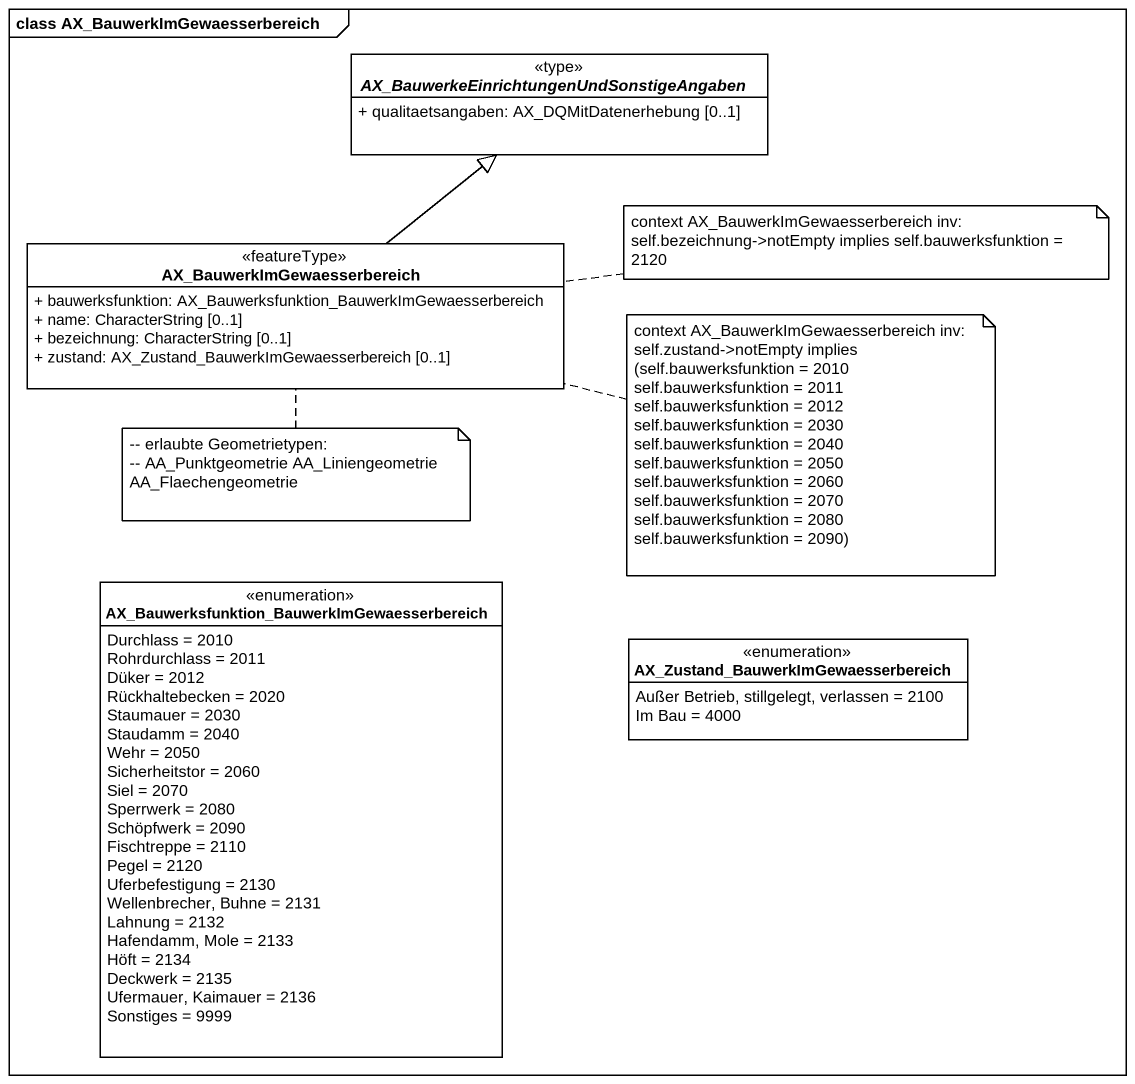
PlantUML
@startuml
mainframe class AX_BauwerkImGewaesserbereich
hide circle
hide empty members
skinparam classAttributeIconSize 0
abstract class "AX_BauwerkeEinrichtungenUndSonstigeAngaben" as AX_BauwerkeEinrichtungenUndS <<type>> {
  + qualitaetsangaben: AX_DQMitDatenerhebung [0..1]
}
class AX_BauwerkImGewaesserbereich <<featureType>> {
  + bauwerksfunktion: AX_Bauwerksfunktion_BauwerkImGewaesserbereich
  + name: CharacterString [0..1]
  + bezeichnung: CharacterString [0..1]
  + zustand: AX_Zustand_BauwerkImGewaesserbereich [0..1]
}
enum "AX_Bauwerksfunktion_BauwerkImGewaesserbereich" as AX_Bauwerksfunktion {
  Durchlass = 2010
  Rohrdurchlass = 2011
  Düker = 2012
  Rückhaltebecken = 2020
  Staumauer = 2030
  Staudamm = 2040
  Wehr = 2050
  Sicherheitstor = 2060
  Siel = 2070
  Sperrwerk = 2080
  Schöpfwerk = 2090
  Fischtreppe = 2110
  Pegel = 2120
  Uferbefestigung = 2130
  Wellenbrecher, Buhne = 2131
  Lahnung = 2132
  Hafendamm, Mole = 2133
  Höft = 2134
  Deckwerk = 2135
  Ufermauer, Kaimauer = 2136
  Sonstiges = 9999
}
enum "AX_Zustand_BauwerkImGewaesserbereich" as AX_Zustand {
  Außer Betrieb, stillgelegt, verlassen = 2100
  Im Bau = 4000
}
AX_BauwerkImGewaesserbereich -up-|> AX_BauwerkeEinrichtungenUndS
note right of AX_BauwerkImGewaesserbereich
  context AX_BauwerkImGewaesserbereich inv:
  self.bezeichnung->notEmpty implies self.bauwerksfunktion = 2120
end note
note right of AX_BauwerkImGewaesserbereich
  context AX_BauwerkImGewaesserbereich inv:
  self.zustand->notEmpty implies
  (self.bauwerksfunktion = 2010
  self.bauwerksfunktion = 2011
  self.bauwerksfunktion = 2012
  self.bauwerksfunktion = 2030
  self.bauwerksfunktion = 2040
  self.bauwerksfunktion = 2050
  self.bauwerksfunktion = 2060
  self.bauwerksfunktion = 2070
  self.bauwerksfunktion = 2080
  self.bauwerksfunktion = 2090)
end note
note bottom of AX_BauwerkImGewaesserbereich
  ~-- erlaubte Geometrietypen:
  ~-- AA_Punktgeometrie AA_Liniengeometrie AA_Flaechengeometrie
end note
@enduml
